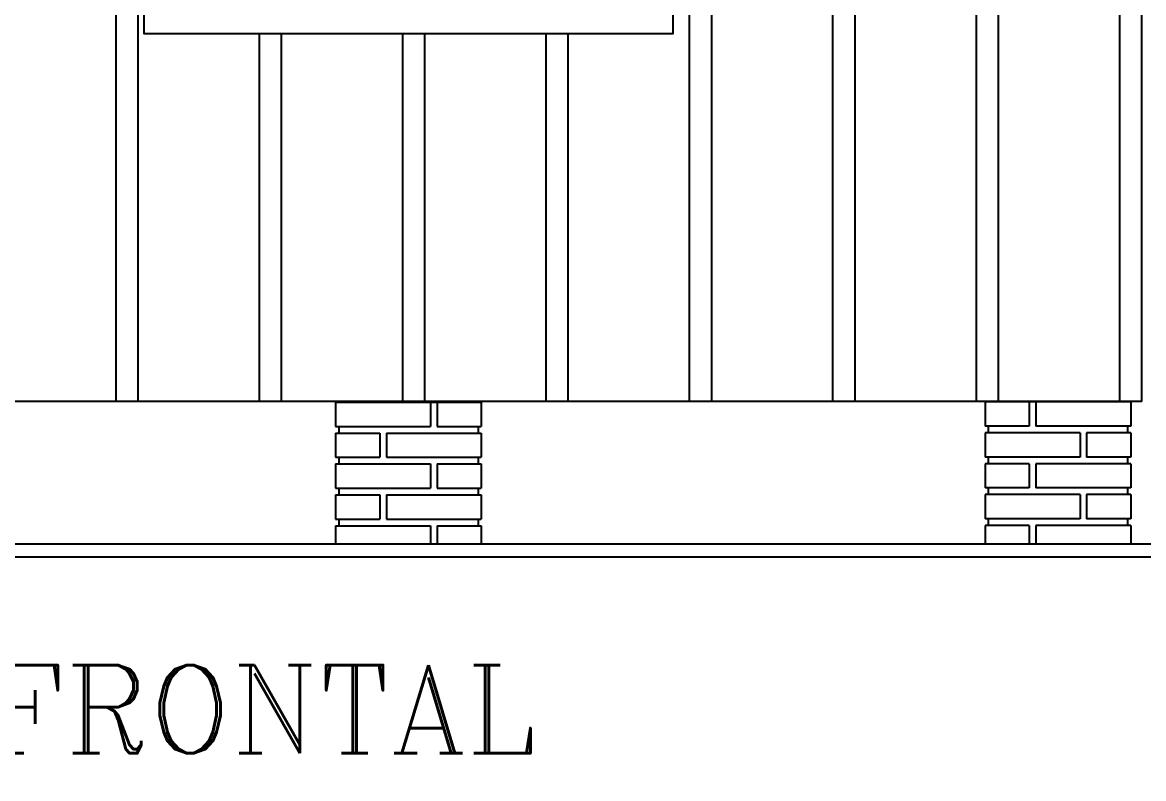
# Model space of a CAD drawing. Extents: x -7 to 295, y -11 to 39.
# Drawn here: x 201.804 to 204.346, y 20.179 to 21.892 of the extents above; entities that cross this region are included whole.
import ezdxf
from ezdxf.enums import TextEntityAlignment as Align

# ---------------------------------------------------------------- set-up
doc = ezdxf.new("R2010")
doc.units = 0
doc.header["$LTSCALE"] = 20
for name, color, linetype in [('TELHADO', 1, 'CONTINUOUS'), ('TEXTO', 244, 'CONTINUOUS'), ('VISTAP', 244, 'CONTINUOUS')]:
    doc.layers.add(name, color=color, linetype=linetype)
doc.styles.add('ROMANC', font='romanc.shx', dxfattribs={"height": 0.08})

msp = doc.modelspace()

# ---------------------------------------------------------------- linework, layer by layer
at = {"layer": 'TELHADO', "color": 1, "linetype": 'CONTINUOUS'}
msp.add_lwpolyline([(202.0794, 22.0486), (202.0794, 21.8669), (203.2794, 21.8669), (203.2794, 22.0506)], dxfattribs=at)
at = {"layer": 'VISTAP', "color": 1}
for p, q in [((203.6419, 21.0333), (203.6419, 24.3776)), ((203.6919, 21.0333), (203.6919, 24.355)), ((203.9669, 21.0333), (203.9669, 24.2309)), ((204.0169, 21.0333), (204.0169, 24.2083)), ((204.2919, 21.0333), (204.2919, 22.9183)), ((204.3419, 21.0333), (204.3419, 22.9183)), ((202.0169, 21.0333), (202.0169, 22.2202)), ((202.0669, 21.0333), (202.0669, 22.2202)), ((203.3169, 21.0333), (203.3169, 22.2202)), ((203.3669, 21.0333), (203.3669, 22.2202)), ((202.3419, 21.0333), (202.3419, 21.8669)), ((202.3919, 21.0333), (202.3919, 21.8669)), ((202.6669, 21.0333), (202.6669, 21.8669)), ((202.7169, 21.0333), (202.7169, 21.8669)), ((202.9919, 21.0333), (202.9919, 21.8669)), ((203.0419, 21.0333), (203.0419, 21.8669)), ((204.3419, 21.0333), (201.0169, 21.0333))]:
    msp.add_line(p, q, dxfattribs=at)
at = {"layer": 'VISTAP'}
for p, q in [((202.5144, 21.0316), (202.8444, 21.0316)), ((202.5144, 21.0316), (202.5144, 20.9766)), ((202.7294, 21.0316), (202.7294, 20.9766)), ((202.7444, 21.0316), (202.7444, 20.9766)), ((202.8444, 21.0316), (202.8444, 20.9766)), ((204.3169, 21.0321), (203.9869, 21.0321)), ((203.9869, 21.0321), (203.9869, 20.9771)), ((204.0869, 21.0321), (204.0869, 20.9771)), ((204.1019, 21.0321), (204.1019, 20.9771)), ((204.3169, 21.0321), (204.3169, 20.9771)), ((202.5144, 20.9766), (202.7294, 20.9766)), ((202.5214, 20.9766), (202.5214, 20.9616)), ((202.7444, 20.9766), (202.8444, 20.9766)), ((202.8374, 20.9766), (202.8374, 20.9616)), ((204.0869, 20.9771), (203.9869, 20.9771)), ((203.9939, 20.9771), (203.9939, 20.9621)), ((204.3169, 20.9771), (204.1019, 20.9771)), ((204.3099, 20.9771), (204.3099, 20.9621)), ((202.5144, 20.9616), (202.5144, 20.9066)), ((202.5144, 20.9616), (202.6144, 20.9616)), ((202.6144, 20.9616), (202.6144, 20.9066)), ((202.6294, 20.9616), (202.6294, 20.9066)), ((202.6294, 20.9616), (202.8444, 20.9616)), ((202.8444, 20.9616), (202.8444, 20.9066)), ((204.2019, 20.9621), (203.9869, 20.9621)), ((203.9869, 20.9621), (203.9869, 20.9071)), ((204.2019, 20.9621), (204.2019, 20.9071)), ((204.2169, 20.9621), (204.2169, 20.9071)), ((204.3169, 20.9621), (204.2169, 20.9621)), ((204.3169, 20.9621), (204.3169, 20.9071)), ((202.5144, 20.9066), (202.6144, 20.9066)), ((202.5214, 20.9066), (202.5214, 20.8916)), ((202.6294, 20.9066), (202.8444, 20.9066)), ((202.8374, 20.9066), (202.8374, 20.8916)), ((204.2019, 20.9071), (203.9869, 20.9071)), ((203.9939, 20.9071), (203.9939, 20.8921)), ((204.3169, 20.9071), (204.2169, 20.9071)), ((204.3099, 20.9071), (204.3099, 20.8921)), ((202.5144, 20.8916), (202.5144, 20.8366)), ((202.5144, 20.8916), (202.7294, 20.8916)), ((202.7294, 20.8916), (202.7294, 20.8366)), ((202.7444, 20.8916), (202.7444, 20.8366)), ((202.7444, 20.8916), (202.8444, 20.8916)), ((202.8444, 20.8916), (202.8444, 20.8366)), ((204.0869, 20.8921), (203.9869, 20.8921)), ((203.9869, 20.8921), (203.9869, 20.8371)), ((204.0869, 20.8921), (204.0869, 20.8371)), ((204.1019, 20.8921), (204.1019, 20.8371)), ((204.3169, 20.8921), (204.1019, 20.8921)), ((204.3169, 20.8921), (204.3169, 20.8371)), ((202.5144, 20.8366), (202.7294, 20.8366)), ((202.5144, 20.8216), (202.5144, 20.8128)), ((202.5144, 20.8216), (202.6144, 20.8216)), ((202.5144, 20.8216), (202.5144, 20.7666)), ((202.5144, 20.8216), (202.6144, 20.8216)), ((202.5214, 20.8366), (202.5214, 20.8216)), ((202.6144, 20.8216), (202.6144, 20.8128)), ((202.6144, 20.8216), (202.6144, 20.7666)), ((202.6294, 20.8216), (202.8444, 20.8216)), ((202.6294, 20.8216), (202.6294, 20.8128)), ((202.6294, 20.8216), (202.6294, 20.7666)), ((202.6294, 20.8216), (202.8444, 20.8216)), ((202.7444, 20.8366), (202.8444, 20.8366)), ((202.8374, 20.8366), (202.8374, 20.8216)), ((202.8444, 20.8216), (202.8444, 20.8128)), ((202.8444, 20.8216), (202.8444, 20.7666)), ((204.0869, 20.8371), (203.9869, 20.8371)), ((204.2019, 20.8221), (203.9869, 20.8221)), ((204.2019, 20.8221), (203.9869, 20.8221)), ((203.9869, 20.8221), (203.9869, 20.8133)), ((203.9869, 20.8221), (203.9869, 20.7671)), ((203.9939, 20.8371), (203.9939, 20.8221)), ((204.3169, 20.8371), (204.1019, 20.8371)), ((204.2019, 20.8221), (204.2019, 20.8133)), ((204.2019, 20.8221), (204.2019, 20.7671)), ((204.2169, 20.8221), (204.2169, 20.8133)), ((204.3169, 20.8221), (204.2169, 20.8221)), ((204.2169, 20.8221), (204.2169, 20.7671)), ((204.3169, 20.8221), (204.2169, 20.8221)), ((204.3099, 20.8371), (204.3099, 20.8221)), ((204.3169, 20.8221), (204.3169, 20.8133)), ((204.3169, 20.8221), (204.3169, 20.7671)), ((202.5144, 20.7666), (202.6144, 20.7666)), ((202.5214, 20.7666), (202.5214, 20.7516)), ((202.6294, 20.7666), (202.8444, 20.7666)), ((202.8374, 20.7666), (202.8374, 20.7516)), ((204.2019, 20.7671), (203.9869, 20.7671)), ((203.9939, 20.7671), (203.9939, 20.7521)), ((204.3169, 20.7671), (204.2169, 20.7671)), ((204.3099, 20.7671), (204.3099, 20.7521)), ((202.5144, 20.7516), (202.5144, 20.7101)), ((202.5144, 20.7516), (202.7294, 20.7516)), ((202.7294, 20.7516), (202.7294, 20.7101)), ((202.7444, 20.7516), (202.7444, 20.7101)), ((202.7444, 20.7516), (202.8444, 20.7516)), ((202.8444, 20.7516), (202.8444, 20.7101)), ((204.0869, 20.7521), (203.9869, 20.7521)), ((203.9869, 20.7521), (203.9869, 20.7101)), ((204.0869, 20.7521), (204.0869, 20.7101)), ((204.1019, 20.7521), (204.1019, 20.7101)), ((204.3169, 20.7521), (204.1019, 20.7521)), ((204.3169, 20.7521), (204.3169, 20.7101))]:
    msp.add_line(p, q, dxfattribs=at)
at = {"layer": 'VISTAP', "color": 92, "linetype": 'CONTINUOUS'}
for p, q in [((206.1274, 20.7101), (197.4958, 20.7101)), ((206.1274, 20.6801), (197.4958, 20.6801))]:
    msp.add_line(p, q, dxfattribs=at)

# ---------------------------------------------------------------- texts
at = {"layer": 'TEXTO', "color": 5, "linetype": 'CONTINUOUS', "style": 'ROMANC'}
msp.add_text('ELEVAÇÃO FRONTAL', height=0.2, dxfattribs=at).set_placement((201.5803, 20.3336), align=Align.MIDDLE)

doc.saveas('drawing.dxf')
